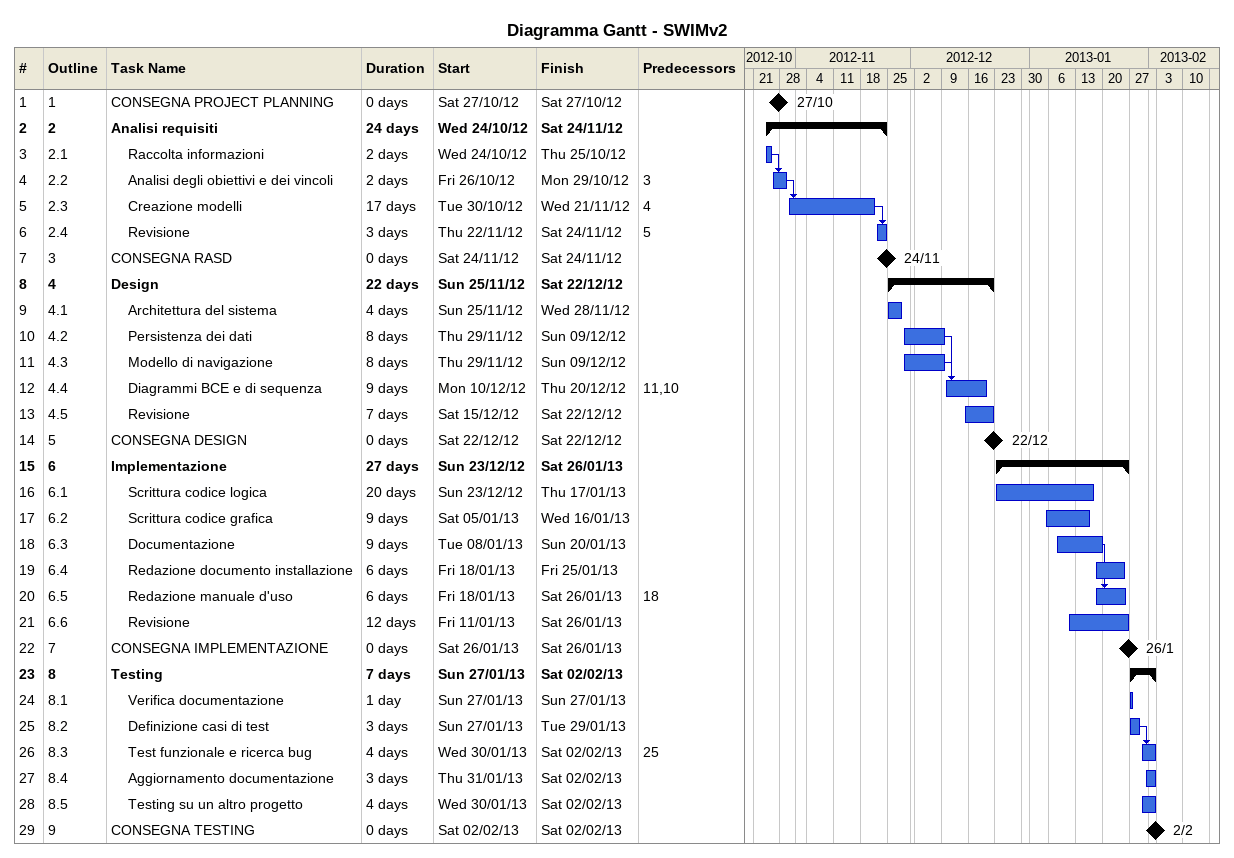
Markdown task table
Diagramma Gantt - SWIMv2

| ID | WBS | Task | Duration | Start | Finish | Predecessors |
|---|---|---|---|---|---|---|
| 1 | 1 | CONSEGNA PROJECT PLANNING | 0d | 2012-10-27 | 2012-10-27 |  |
| 2 | 2 | **Analisi requisiti** | 24d | 2012-10-24 | 2012-11-24 |  |
| 3 | 2.1 | Raccolta informazioni | 2d | 2012-10-24 | 2012-10-25 |  |
| 4 | 2.2 | Analisi degli obiettivi e dei vincoli | 2d | 2012-10-26 | 2012-10-29 | 3 |
| 5 | 2.3 | Creazione modelli | 17d | 2012-10-30 | 2012-11-21 | 4 |
| 6 | 2.4 | Revisione | 3d | 2012-11-22 | 2012-11-24 | 5 |
| 7 | 3 | CONSEGNA RASD | 0d | 2012-11-24 | 2012-11-24 |  |
| 8 | 4 | **Design** | 22d | 2012-11-25 | 2012-12-22 |  |
| 9 | 4.1 | Architettura del sistema | 4d | 2012-11-25 | 2012-11-28 |  |
| 10 | 4.2 | Persistenza dei dati | 8d | 2012-11-29 | 2012-12-09 |  |
| 11 | 4.3 | Modello di navigazione | 8d | 2012-11-29 | 2012-12-09 |  |
| 12 | 4.4 | Diagrammi BCE e di sequenza | 9d | 2012-12-10 | 2012-12-20 | 11, 10 |
| 13 | 4.5 | Revisione | 7d | 2012-12-15 | 2012-12-22 |  |
| 14 | 5 | CONSEGNA DESIGN | 0d | 2012-12-22 | 2012-12-22 |  |
| 15 | 6 | **Implementazione** | 27d | 2012-12-23 | 2013-01-26 |  |
| 16 | 6.1 | Scrittura codice logica | 20d | 2012-12-23 | 2013-01-17 |  |
| 17 | 6.2 | Scrittura codice grafica | 9d | 2013-01-05 | 2013-01-16 |  |
| 18 | 6.3 | Documentazione | 9d | 2013-01-08 | 2013-01-20 |  |
| 19 | 6.4 | Redazione documento installazione | 6d | 2013-01-18 | 2013-01-25 |  |
| 20 | 6.5 | Redazione manuale d'uso | 6d | 2013-01-18 | 2013-01-26 | 18 |
| 21 | 6.6 | Revisione | 12d | 2013-01-11 | 2013-01-26 |  |
| 22 | 7 | CONSEGNA IMPLEMENTAZIONE | 0d | 2013-01-26 | 2013-01-26 |  |
| 23 | 8 | **Testing** | 7d | 2013-01-27 | 2013-02-02 |  |
| 24 | 8.1 | Verifica documentazione | 1d | 2013-01-27 | 2013-01-27 |  |
| 25 | 8.2 | Definizione casi di test | 3d | 2013-01-27 | 2013-01-29 |  |
| 26 | 8.3 | Test funzionale e ricerca bug | 4d | 2013-01-30 | 2013-02-02 | 25 |
| 27 | 8.4 | Aggiornamento documentazione | 3d | 2013-01-31 | 2013-02-02 |  |
| 28 | 8.5 | Testing su un altro progetto | 4d | 2013-01-30 | 2013-02-02 |  |
| 29 | 9 | CONSEGNA TESTING | 0d | 2013-02-02 | 2013-02-02 |  |
